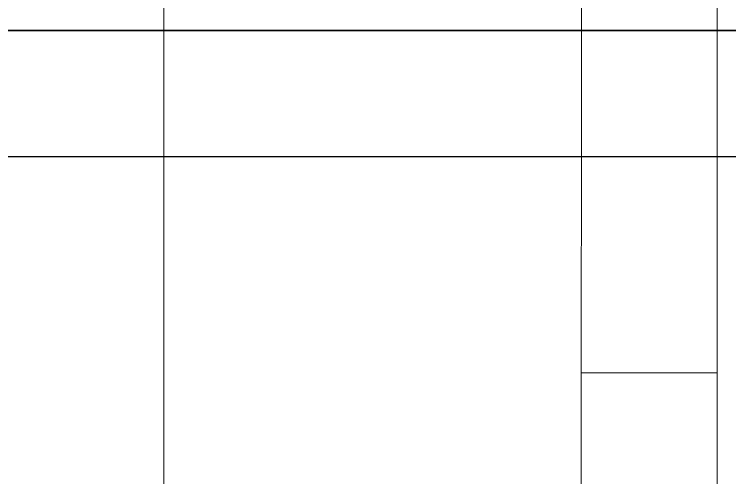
# Model space of a CAD drawing. Extents: x -12260 to 57327, y -29287 to 19916.
# Drawn here: x 41842 to 41944.8, y -6486.2 to -6419.5 of the extents above; entities that cross this region are included whole.
import ezdxf
from ezdxf.enums import TextEntityAlignment as Align

# ---------------------------------------------------------------- set-up
doc = ezdxf.new("R2010")
doc.units = 0
doc.header["$LTSCALE"] = 0.25
doc.linetypes.add('DASHDOT', pattern=[25.4, 12.7, -6.35, 0, -6.35])
doc.layers.add('01-First Floor$0$FALSE CEILING', color=251, linetype='Continuous')
for name, color, linetype, lineweight in [('01-First Floor$0$LOADING', 253, 'Continuous', 5), ('E-LITE-CIRC-NUMB', 6, 'Continuous', 25), ('E-LITE-CLNG', 150, 'Continuous', 35), ('E-LITE-CLNG-CNDT', 6, 'DASHDOT', 35), ('E-LITE-CTRL', 6, 'Continuous', 25), ('E-LITE-IDEN', 6, 'Continuous', 25)]:
    doc.layers.add(name, color=color, linetype=linetype, lineweight=lineweight)
doc.styles.add('DC_SIMPLEX', font='SIMPLEX.shx', dxfattribs={"width": 0.7})

# ---------------------------------------------------------------- blocks, each defined once
blk = doc.blocks.new('01-First Floor$0$GF21018-P')
at = {"color": 0}
for p, q in [((0.22049, 0.47563), (0.22049, 0.0675)), ((0.24001, 0.32259), (0.24001, 0.14)), ((0.30001, 0.32259), (0.30001, 0.14)), ((0.22049, 0.26708), (0.24001, 0.26708))]:
    blk.add_line(p, q, dxfattribs=at)
blk = doc.blocks.new('01-First Floor')
at = {"layer": '01-First Floor$0$FALSE CEILING', "linetype": 'Continuous'}
blk.add_line((38576, -6440), (42776, -6440), dxfattribs=at)
at = {"layer": '01-First Floor$0$LOADING', "extrusion": (2.24021e-05, 7.77426e-06, 1), "xscale": 1000, "yscale": 1000, "zscale": 1000, "rotation": 179.9985892349693}
blk.add_blockref('01-First Floor$0$GF21018-P', (42163.48, -6204.02, 0.83), dxfattribs=at)
blk = doc.blocks.new('*U25')
blk.add_lwpolyline([(-300, 300), (-300, -300), (300, -300), (300, 300)], close=True)
at = {"layer": 'E-LITE-CIRC-NUMB', "style": 'DC_SIMPLEX', "width": 0.7, "flags": 8}
blk.add_attdef('CIRCUIT', text='', height=200, rotation=0, dxfattribs=at).set_placement((-473.9, 300), align=Align.RIGHT)
at = {"layer": 'E-LITE-CTRL', "style": 'DC_SIMPLEX', "width": 0.7, "flags": 8}
blk.add_attdef('CONTROL', (1118.9, -935), '', height=200, rotation=360, dxfattribs=at)
at = {"layer": 'E-LITE-IDEN', "style": 'DC_SIMPLEX', "width": 0.7, "flags": 8}
blk.add_attdef('TYPE', (460.41, 457.65), '', height=200, rotation=360, dxfattribs=at)

msp = doc.modelspace()

# ---------------------------------------------------------------- block references
at = {"layer": 'E-LITE-CLNG', "xscale": -1}
msp.add_blockref('*U25', (41866.24, -6721.87, -0.1), dxfattribs=at)
at = {"layer": 'E-LITE-CLNG-CNDT'}
msp.add_blockref('01-First Floor', (0, 0), dxfattribs=at)

doc.saveas('drawing.dxf')
